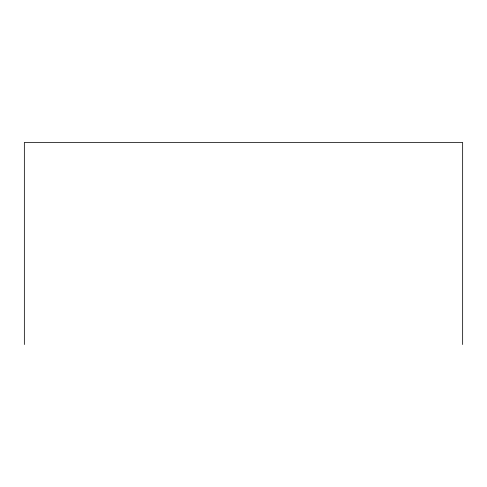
<?xml version="1.0" encoding="UTF-8"?>
<svg xmlns="http://www.w3.org/2000/svg" width="487" height="487" viewBox="0 0 487 487"><rect width="100%" height="100%" fill="white"/><g stroke="black" fill="none" stroke-linecap="round" stroke-linejoin="round"><path stroke-width="0.73" d="M462.65 344.54L462.65 142.46L24.35 142.46L24.35 344.54"/></g></svg>
